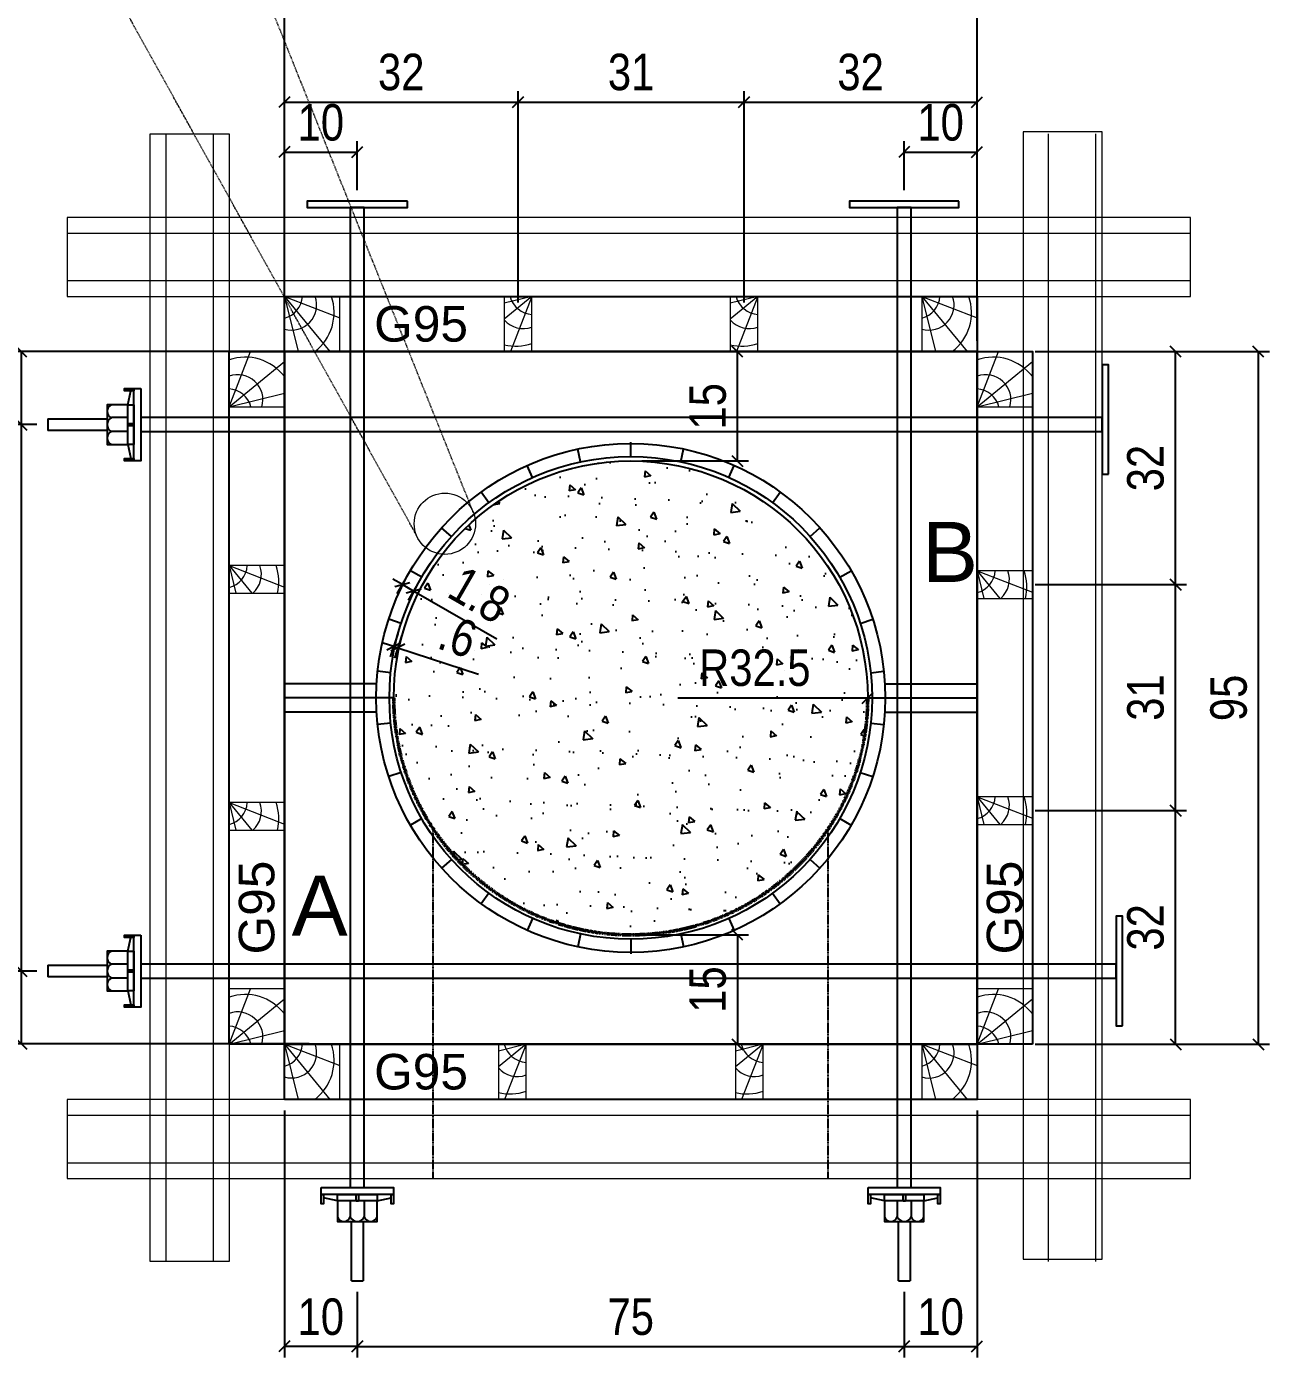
# Model space of a CAD drawing. Header units: millimetres. Extents: x 1945 to 8225, y 304 to 15137.
# Drawn here: x 6905.9 to 7246.8, y 3067.4 to 3432.5 of the extents above; entities that cross this region are included whole.
import ezdxf
from ezdxf.enums import TextEntityAlignment as Align

# ---------------------------------------------------------------- set-up
doc = ezdxf.new("R2010")
doc.units = ezdxf.units.MM
doc.linetypes.add('HIDDEN', pattern=[0.375, 0.25, -0.125])
for name, color, linetype in [('Barra de Ancoragem', 20, 'Continuous'), ('CHAPA', 1, 'Continuous'), ('COTA', 241, 'Continuous'), ('Painéis', 200, 'Continuous'), ('TEXTO_GERAL', 7, 'Continuous')]:
    doc.layers.add(name, color=color, linetype=linetype)
for name, color, linetype, lineweight in [('CONCRETO', 251, 'Continuous', 25), ('contorno de painel', 7, 'Continuous', 13), ('Madeira', 126, 'Continuous', 18), ('Perfil Metálico', 224, 'Continuous', 18), ('S-BEAM', 3, 'Continuous', 18), ('S-COLS', 5, 'Continuous', 18), ('Texto Seção', 7, 'Continuous', 15)]:
    doc.layers.add(name, color=color, linetype=linetype, lineweight=lineweight)
doc.styles.add('COTA TECNICA 2X', font='techl___.ttf', dxfattribs={"height": 10})
doc.styles.add('SANSSERIF', font='sas_____.pfb')
doc.dimstyles.new('SECAO PILAR', dxfattribs={"dimtxt": 10, "dimasz": 3, "dimexe": 3, "dimexo": 3, "dimgap": 3, "dimtad": 1, "dimdec": 1, "dimlfac": 0.5, "dimzin": 12, "dimdsep": 46, "dimtxsty": 'COTA TECNICA 2X', "dimblk1": 'OBLIQUE', "dimblk2": 'OBLIQUE', "dimsah": 1, "dimcen": 0.9, "dimclrd": 256, "dimclre": 256, "dimclrt": 256, "dimadec": 1, "dimazin": 3, "dimtfac": 1, "dimtdec": 1, "dimtmove": 0, "dimatfit": 3, "dimfxl": 1, "dimtolj": 1, "dimtzin": 12, "dimarcsym": 0})

# ---------------------------------------------------------------- blocks, each defined once
blk = doc.blocks.new('_Oblique')
at = {"color": 0, "linetype": 'ByBlock', "lineweight": -2}
blk.add_line((-0.5, -0.5), (0.5, 0.5), dxfattribs=at)
blk = doc.blocks.new('*D1305')
at = {"layer": 'COTA', "lineweight": -2, "transparency": 16777216}
blk.add_line((7084.504295600507, 3248.287014838324), (7136.612138842731, 3248.287014838324), dxfattribs=at)
at = {"layer": 'Defpoints', "color": 0, "transparency": 16777216}
for p in [(7071.612138842727, 3248.287014838324), (7136.612138842731, 3248.287014838324)]:
    blk.add_point(p, dxfattribs=at)
at = {"layer": 'COTA', "lineweight": -2, "transparency": 16777216, "xscale": 3, "yscale": 3, "zscale": 3}
blk.add_blockref('_Oblique', (7136.612138842731, 3248.287014838324), dxfattribs=at)
at = {"layer": 'COTA', "transparency": 16777216, "insert": (7105.654880395829, 3256.506313083938), "char_height": 10, "attachment_point": 5, "style": 'COTA TECNICA 2X'}
blk.add_mtext('\\A1;R32.5', dxfattribs=at)
blk = doc.blocks.new('*D1306')
at = {"layer": 'COTA', "lineweight": -2, "transparency": 16777216}
for p, q in [((7074.612138842698, 3343.287014838355), (7103.86986624748, 3343.287014838355)), ((7100.86986624748, 3313.287014838344), (7100.86986624748, 3343.287014838355)), ((7074.612138842698, 3313.287014838344), (7103.86986624748, 3313.287014838344))]:
    blk.add_line(p, q, dxfattribs=at)
at = {"layer": 'Defpoints', "color": 0, "transparency": 16777216}
for p in [(7071.612138842698, 3343.287014838355), (7100.86986624748, 3343.287014838355), (7071.612138842698, 3313.287014838344)]:
    blk.add_point(p, dxfattribs=at)
at = {"layer": 'COTA', "lineweight": -2, "transparency": 16777216, "xscale": 3, "yscale": 3, "zscale": 3}
for p, rotation in [((7100.86986624748, 3343.287014838355), 90), ((7100.86986624748, 3313.287014838344), 270)]:
    blk.add_blockref('_Oblique', p, dxfattribs=dict(at, rotation=rotation))
at = {"layer": 'COTA', "transparency": 16777216, "insert": (7092.760217124672, 3328.287014838347), "char_height": 10, "attachment_point": 5, "rotation": 90, "style": 'COTA TECNICA 2X'}
blk.add_mtext('\\A1;15', dxfattribs=at)
blk = doc.blocks.new('*D1307')
at = {"layer": 'COTA', "lineweight": -2, "transparency": 16777216}
for p, q in [((7074.612138842698, 3183.287014838348), (7103.86986624748, 3183.287014838348)), ((7100.86986624748, 3183.287014838348), (7100.86986624748, 3153.287014838337)), ((7074.612138842698, 3153.287014838337), (7103.86986624748, 3153.287014838337))]:
    blk.add_line(p, q, dxfattribs=at)
at = {"layer": 'Defpoints', "color": 0, "transparency": 16777216}
for p in [(7071.612138842698, 3183.287014838348), (7071.612138842698, 3153.287014838337), (7100.86986624748, 3153.287014838337)]:
    blk.add_point(p, dxfattribs=at)
at = {"layer": 'COTA', "lineweight": -2, "transparency": 16777216, "xscale": 3, "yscale": 3, "zscale": 3}
for p, rotation in [((7100.86986624748, 3183.287014838348), 90), ((7100.86986624748, 3153.287014838337), 270)]:
    blk.add_blockref('_Oblique', p, dxfattribs=dict(at, rotation=rotation))
at = {"layer": 'COTA', "transparency": 16777216, "insert": (7092.760217124672, 3168.28701483834), "char_height": 10, "attachment_point": 5, "rotation": 90, "style": 'COTA TECNICA 2X'}
blk.add_mtext('\\A1;15', dxfattribs=at)
blk = doc.blocks.new('PONTALETE')
at = {"layer": 'Madeira'}
for q in [(2.71363663554439, 7), (7, 5.757913483756965), (7, 1.741933507694739)]:
    blk.add_line((0, 0), q, dxfattribs=at)
blk.add_lwpolyline([(0, 0), (7, 0), (7, 7), (0, 7)], close=True, dxfattribs=at)
for centre, radius, start, end in [((2.039224014893989, 0.06348250272912992), 6.234746490253283, 37.28179085761958, 109.0912803620534), ((1.089874167766538, 0.900201073612152), 3.188917028466982, 343.6030417057709, 109.984710442493), ((-0.2132242262523505, -0.7796127738174619), 3.086195217469083, 14.63218514149733, 86.03829712232962)]:
    blk.add_arc(centre, radius, start, end, dxfattribs=at)
blk = doc.blocks.new('MEIO PONTALETE')
at = {"layer": 'Madeira'}
for q in [(2.71363663554439, 7), (3.5, 2.878956741878937), (3.5, 0.8709667538478243)]:
    blk.add_line((0, 0), q, dxfattribs=at)
blk.add_lwpolyline([(0, 0), (3.5, 0), (3.5, 7), (0, 7)], close=True, dxfattribs=at)
for centre, radius, start, end in [((2.039224014893989, 0.06348250272912992), 6.234746490253283, 76.44987366044091, 109.0912803620534), ((1.089874167766538, 0.900201073612152), 3.188917028466982, 40.90626087041812, 109.984710442493), ((-0.2132242262523505, -0.7796127738174619), 3.086195217469083, 14.63218514149733, 86.03829712232962)]:
    blk.add_arc(centre, radius, start, end, dxfattribs=at)
blk = doc.blocks.new('*D1309')
at = {"layer": 'COTA', "lineweight": -2, "transparency": 16777216}
for p, q in [((7182.509578607616, 3343.287373857137), (7246.78401362058, 3343.287373857137)), ((7243.78401362058, 3153.287374041076), (7243.78401362058, 3343.287373857137)), ((7182.509578599922, 3153.287374041076), (7246.78401362058, 3153.287374041076))]:
    blk.add_line(p, q, dxfattribs=at)
at = {"layer": 'Defpoints', "color": 0, "transparency": 16777216}
for p in [(7179.509578607616, 3343.287373857137), (7243.78401362058, 3343.287373857137), (7179.509578599922, 3153.287374041076)]:
    blk.add_point(p, dxfattribs=at)
at = {"layer": 'COTA', "lineweight": -2, "transparency": 16777216, "xscale": 3, "yscale": 3, "zscale": 3}
for p, rotation in [((7243.78401362058, 3343.287373857137), 90), ((7243.78401362058, 3153.287374041076), 270)]:
    blk.add_blockref('_Oblique', p, dxfattribs=dict(at, rotation=rotation))
at = {"layer": 'COTA', "transparency": 16777216, "insert": (7235.64512473169, 3248.287373949103), "char_height": 10, "attachment_point": 5, "rotation": 90, "style": 'COTA TECNICA 2X'}
blk.add_mtext('\\A1;95', dxfattribs=at)
blk = doc.blocks.new('*D1310')
at = {"layer": 'COTA', "lineweight": -2, "transparency": 16777216}
for p, q in [((7182.509578624027, 3217.387373857094), (7224.0636577526, 3217.387373857094)), ((7221.0636577526, 3153.287374041076), (7221.0636577526, 3217.387373857094)), ((7182.509578565383, 3153.287374041076), (7224.0636577526, 3153.287374041076))]:
    blk.add_line(p, q, dxfattribs=at)
at = {"layer": 'Defpoints', "color": 0, "transparency": 16777216}
for p in [(7179.509578624027, 3217.387373857094), (7221.0636577526, 3217.387373857094), (7179.509578565383, 3153.287374041076)]:
    blk.add_point(p, dxfattribs=at)
at = {"layer": 'COTA', "lineweight": -2, "transparency": 16777216, "xscale": 3, "yscale": 3, "zscale": 3}
for p, rotation in [((7221.0636577526, 3217.387373857094), 90), ((7221.0636577526, 3153.287374041076), 270)]:
    blk.add_blockref('_Oblique', p, dxfattribs=dict(at, rotation=rotation))
at = {"layer": 'COTA', "transparency": 16777216, "insert": (7212.844359506985, 3185.337373949082), "char_height": 10, "attachment_point": 5, "rotation": 90, "style": 'COTA TECNICA 2X'}
blk.add_mtext('\\A1;32', dxfattribs=at)
blk = doc.blocks.new('*D1311')
at = {"layer": 'COTA', "lineweight": -2, "transparency": 16777216}
for p, q in [((7182.509578624027, 3279.387373857116), (7224.0636577526, 3279.387373857116)), ((7221.0636577526, 3217.387373857094), (7221.0636577526, 3279.387373857116)), ((7182.509578624027, 3217.387373857094), (7224.0636577526, 3217.387373857094))]:
    blk.add_line(p, q, dxfattribs=at)
at = {"layer": 'Defpoints', "color": 0, "transparency": 16777216}
for p in [(7179.509578624027, 3279.387373857116), (7221.0636577526, 3279.387373857116), (7179.509578624027, 3217.387373857094)]:
    blk.add_point(p, dxfattribs=at)
at = {"layer": 'COTA', "lineweight": -2, "transparency": 16777216, "xscale": 3, "yscale": 3, "zscale": 3}
for p, rotation in [((7221.0636577526, 3279.387373857116), 90), ((7221.0636577526, 3217.387373857094), 270)]:
    blk.add_blockref('_Oblique', p, dxfattribs=dict(at, rotation=rotation))
at = {"layer": 'COTA', "transparency": 16777216, "insert": (7212.844359506985, 3248.387373857101), "char_height": 10, "attachment_point": 5, "rotation": 90, "style": 'COTA TECNICA 2X'}
blk.add_mtext('\\A1;31', dxfattribs=at)
blk = doc.blocks.new('*D1312')
at = {"layer": 'COTA', "lineweight": -2, "transparency": 16777216}
for p, q in [((7182.509578559424, 3343.287373857137), (7224.0636577526, 3343.287373857137)), ((7221.0636577526, 3279.387373857116), (7221.0636577526, 3343.287373857137)), ((7182.509578624027, 3279.387373857116), (7224.0636577526, 3279.387373857116))]:
    blk.add_line(p, q, dxfattribs=at)
at = {"layer": 'Defpoints', "color": 0, "transparency": 16777216}
for p in [(7179.509578559424, 3343.287373857137), (7221.0636577526, 3343.287373857137), (7179.509578624027, 3279.387373857116)]:
    blk.add_point(p, dxfattribs=at)
at = {"layer": 'COTA', "lineweight": -2, "transparency": 16777216, "xscale": 3, "yscale": 3, "zscale": 3}
for p, rotation in [((7221.0636577526, 3343.287373857137), 90), ((7221.0636577526, 3279.387373857116), 270)]:
    blk.add_blockref('_Oblique', p, dxfattribs=dict(at, rotation=rotation))
at = {"layer": 'COTA', "transparency": 16777216, "insert": (7212.844359506985, 3311.337373857123), "char_height": 10, "attachment_point": 5, "rotation": 90, "style": 'COTA TECNICA 2X'}
blk.add_mtext('\\A1;32', dxfattribs=at)
blk = doc.blocks.new('*D1313')
at = {"layer": 'COTA', "lineweight": -2, "transparency": 16777216}
for p, q in [((6976.612498037204, 3356.756818249246), (6976.612498037204, 3442.119636265877)), ((6976.612498037204, 3439.119636265877), (7166.612497853264, 3439.119636265877)), ((7166.612497853264, 3356.756818256947), (7166.612497853264, 3442.119636265877))]:
    blk.add_line(p, q, dxfattribs=at)
at = {"layer": 'Defpoints', "color": 0, "transparency": 16777216}
for p in [(7166.612497853264, 3439.119636265877), (6976.612498037204, 3353.756818249246), (7166.612497853264, 3353.756818256947)]:
    blk.add_point(p, dxfattribs=at)
at = {"layer": 'COTA', "lineweight": -2, "transparency": 16777216, "xscale": 3, "yscale": 3, "zscale": 3, "rotation": 180}
blk.add_blockref('_Oblique', (6976.612498037204, 3439.119636265877), dxfattribs=at)
at = {"layer": 'COTA', "lineweight": -2, "transparency": 16777216, "xscale": 3, "yscale": 3, "zscale": 3}
blk.add_blockref('_Oblique', (7166.612497853264, 3439.119636265877), dxfattribs=at)
at = {"layer": 'COTA', "transparency": 16777216, "insert": (7071.612497945234, 3447.258525154766), "char_height": 10, "attachment_point": 5, "style": 'COTA TECNICA 2X'}
blk.add_mtext('\\A1;95', dxfattribs=at)
blk = doc.blocks.new('*D1314')
at = {"layer": 'COTA', "lineweight": -2, "transparency": 16777216}
for p, q in [((6976.612498037204, 3356.756818214713), (6976.612498037204, 3414.728132872766)), ((7040.712497853223, 3356.75681827335), (7040.712497853223, 3414.728132872766)), ((6976.612498037204, 3411.728132872766), (7040.712497853223, 3411.728132872766))]:
    blk.add_line(p, q, dxfattribs=at)
at = {"layer": 'Defpoints', "color": 0, "transparency": 16777216}
for p in [(7040.712497853223, 3411.728132872766), (6976.612498037204, 3353.756818214713), (7040.712497853223, 3353.75681827335)]:
    blk.add_point(p, dxfattribs=at)
at = {"layer": 'COTA', "lineweight": -2, "transparency": 16777216, "xscale": 3, "yscale": 3, "zscale": 3, "rotation": 180}
blk.add_blockref('_Oblique', (6976.612498037204, 3411.728132872766), dxfattribs=at)
at = {"layer": 'COTA', "lineweight": -2, "transparency": 16777216, "xscale": 3, "yscale": 3, "zscale": 3}
blk.add_blockref('_Oblique', (7040.712497853223, 3411.728132872766), dxfattribs=at)
at = {"layer": 'COTA', "transparency": 16777216, "insert": (7008.662497945214, 3419.94743111838), "char_height": 10, "attachment_point": 5, "style": 'COTA TECNICA 2X'}
blk.add_mtext('\\A1;32', dxfattribs=at)
blk = doc.blocks.new('*D1315')
at = {"layer": 'COTA', "lineweight": -2, "transparency": 16777216}
for p, q in [((7040.712497853223, 3356.75681827335), (7040.712497853223, 3414.728132872766)), ((7102.712497853245, 3356.75681827335), (7102.712497853245, 3414.728132872766)), ((7040.712497853223, 3411.728132872766), (7102.712497853245, 3411.728132872766))]:
    blk.add_line(p, q, dxfattribs=at)
at = {"layer": 'Defpoints', "color": 0, "transparency": 16777216}
for p in [(7102.712497853245, 3411.728132872766), (7040.712497853223, 3353.75681827335), (7102.712497853245, 3353.75681827335)]:
    blk.add_point(p, dxfattribs=at)
at = {"layer": 'COTA', "lineweight": -2, "transparency": 16777216, "xscale": 3, "yscale": 3, "zscale": 3, "rotation": 180}
blk.add_blockref('_Oblique', (7040.712497853223, 3411.728132872766), dxfattribs=at)
at = {"layer": 'COTA', "lineweight": -2, "transparency": 16777216, "xscale": 3, "yscale": 3, "zscale": 3}
blk.add_blockref('_Oblique', (7102.712497853245, 3411.728132872766), dxfattribs=at)
at = {"layer": 'COTA', "transparency": 16777216, "insert": (7071.712497853234, 3419.94743111838), "char_height": 10, "attachment_point": 5, "style": 'COTA TECNICA 2X'}
blk.add_mtext('\\A1;31', dxfattribs=at)
blk = doc.blocks.new('*D1316')
at = {"layer": 'COTA', "lineweight": -2, "transparency": 16777216}
for p, q in [((7102.712497853245, 3356.75681827335), (7102.712497853245, 3414.728132872766)), ((7166.612497853264, 3356.756818208754), (7166.612497853264, 3414.728132872766)), ((7102.712497853245, 3411.728132872766), (7166.612497853264, 3411.728132872766))]:
    blk.add_line(p, q, dxfattribs=at)
at = {"layer": 'Defpoints', "color": 0, "transparency": 16777216}
for p in [(7166.612497853264, 3411.728132872766), (7102.712497853245, 3353.75681827335), (7166.612497853264, 3353.756818208754)]:
    blk.add_point(p, dxfattribs=at)
at = {"layer": 'COTA', "lineweight": -2, "transparency": 16777216, "xscale": 3, "yscale": 3, "zscale": 3, "rotation": 180}
blk.add_blockref('_Oblique', (7102.712497853245, 3411.728132872766), dxfattribs=at)
at = {"layer": 'COTA', "lineweight": -2, "transparency": 16777216, "xscale": 3, "yscale": 3, "zscale": 3}
blk.add_blockref('_Oblique', (7166.612497853264, 3411.728132872766), dxfattribs=at)
at = {"layer": 'COTA', "transparency": 16777216, "insert": (7134.662497853255, 3419.94743111838), "char_height": 10, "attachment_point": 5, "style": 'COTA TECNICA 2X'}
blk.add_mtext('\\A1;32', dxfattribs=at)
blk = doc.blocks.new('ERTYERTYUYTURTYUTRYU')
at = {"layer": 'Barra de Ancoragem'}
for p, q in [((8963.32837944766, 10873.80027720138), (8963.32837944766, 10855.53714069626)), ((8964.881057244871, 10869.67634315187), (8964.104960149882, 10873.21114376599)), ((8985.137312103092, 10863.1958753598), (8985.137312103092, 10866.14154253796)), ((8964.881057244871, 10859.6610747459), (8964.104960149882, 10856.12627413177))]:
    blk.add_line(p, q, dxfattribs=at)
at = {"layer": 'Barra de Ancoragem', "flags": 128}
for points in [[(8961.544885456999, 10855.53714069626), (8961.544885456999, 10873.80027720138), (8963.32837944766, 10873.80027720138), (8963.32837944766, 10855.53714069626)], [(8963.32837944766, 10873.80027720138), (8965.701006873773, 10873.80027720138), (8965.701006873773, 10873.21114376599), (8963.32837944766, 10873.21114376599)], [(8963.32837944766, 10869.67634315187), (8964.881057244871, 10869.67634315187), (8964.881057244871, 10859.6610747459), (8963.32837944766, 10859.6610747459)], [(8963.32837944766, 10856.12627413177), (8965.701006873773, 10856.12627413177), (8965.701006873773, 10855.53714069626), (8963.32837944766, 10855.53714069626)]]:
    blk.add_lwpolyline(points, close=True, dxfattribs=at)
for points in [[(8964.881057244871, 10859.6610747459), (8970.137312103092, 10859.6610747459), (8970.137312103092, 10869.67634315187), (8964.881057244871, 10869.67634315187)], [(8964.881057244871, 10864.37414223107), (8963.32837944766, 10864.37414223107), (8963.32837944766, 10864.96327566669), (8964.881057244871, 10864.96327566669), (8964.881057244871, 10864.37414223107), (8964.881057244871, 10864.96327566669)], [(8985.137312103092, 10863.1958753598), (8970.137312103092, 10863.1958753598), (8970.137312103092, 10866.14154253796), (8985.137312103092, 10866.14154253796)]]:
    blk.add_lwpolyline(points, dxfattribs=at)
for points in [[(8964.881057244871, 10866.43610925589), (8968.959045231953, 10866.43610925589, 0.7297960342994486), (8968.959045231953, 10869.67634315187, 0.7297960342994486)], [(8964.881057244871, 10862.90130864187), (8968.959045231953, 10862.90130864187, 0.6666666666662623), (8968.959045231953, 10866.43610925589, 0.6666666666662623)]]:
    blk.add_lwpolyline(points, format="xyb", dxfattribs=at)
at = {"layer": 'Barra de Ancoragem'}
blk.add_arc((8968.440243417543, 10861.28119169385), 1.701156738227834, 287.7563605992007, 72.24363940079937, dxfattribs=at)
blk = doc.blocks.new('*D1317')
at = {"layer": 'COTA', "lineweight": -2, "transparency": 16777216}
for p, q in [((7146.619142740383, 3387.575989767326), (7146.619142740383, 3401.023114905061)), ((7166.61213787095, 3346.287017601237), (7166.61213787095, 3401.023114905061)), ((7146.619142740383, 3398.023114905061), (7166.61213787095, 3398.023114905061))]:
    blk.add_line(p, q, dxfattribs=at)
at = {"layer": 'Defpoints', "color": 0, "transparency": 16777216}
for p in [(7166.61213787095, 3398.023114905061), (7146.619142740383, 3384.575989767326), (7166.61213787095, 3343.287017601237)]:
    blk.add_point(p, dxfattribs=at)
at = {"layer": 'COTA', "lineweight": -2, "transparency": 16777216, "xscale": 3, "yscale": 3, "zscale": 3, "rotation": 180}
blk.add_blockref('_Oblique', (7146.619142740383, 3398.023114905061), dxfattribs=at)
at = {"layer": 'COTA', "lineweight": -2, "transparency": 16777216, "xscale": 3, "yscale": 3, "zscale": 3}
blk.add_blockref('_Oblique', (7166.61213787095, 3398.023114905061), dxfattribs=at)
at = {"layer": 'COTA', "transparency": 16777216, "insert": (7156.615640305667, 3406.125454086348), "char_height": 10, "attachment_point": 5, "style": 'COTA TECNICA 2X'}
blk.add_mtext('\\A1;10', dxfattribs=at)
blk = doc.blocks.new('*D1318')
at = {"layer": 'COTA', "lineweight": -2, "transparency": 16777216}
for p, q in [((6976.612498037204, 3346.285571373483), (6976.612498037204, 3401.021670510106)), ((6996.605494125877, 3387.57454537237), (6996.605494125877, 3401.021670510106)), ((6976.612498037204, 3398.021670510106), (6996.605494125877, 3398.021670510106))]:
    blk.add_line(p, q, dxfattribs=at)
at = {"layer": 'Defpoints', "color": 0, "transparency": 16777216}
for p in [(6996.605494125877, 3398.021670510106), (6996.605494125877, 3384.57454537237), (6976.612498037204, 3343.285571373483)]:
    blk.add_point(p, dxfattribs=at)
at = {"layer": 'COTA', "lineweight": -2, "transparency": 16777216, "xscale": 3, "yscale": 3, "zscale": 3, "rotation": 180}
blk.add_blockref('_Oblique', (6976.612498037204, 3398.021670510106), dxfattribs=at)
at = {"layer": 'COTA', "lineweight": -2, "transparency": 16777216, "xscale": 3, "yscale": 3, "zscale": 3}
blk.add_blockref('_Oblique', (6996.605494125877, 3398.021670510106), dxfattribs=at)
at = {"layer": 'COTA', "transparency": 16777216, "insert": (6986.608996081541, 3406.124009691392), "char_height": 10, "attachment_point": 5, "style": 'COTA TECNICA 2X'}
blk.add_mtext('\\A1;10', dxfattribs=at)
blk = doc.blocks.new('*D1321')
at = {"layer": 'COTA', "lineweight": -2, "transparency": 16777216}
for p, q in [((6996.605494125935, 3085.396662721597), (6996.605494125935, 3067.37137531672)), ((7146.619142740459, 3085.398107116553), (7146.619142740459, 3067.37137531672)), ((6996.605494125935, 3070.37137531672), (7146.619142740459, 3070.37137531672))]:
    blk.add_line(p, q, dxfattribs=at)
at = {"layer": 'Defpoints', "color": 0, "transparency": 16777216}
for p in [(6996.605494125935, 3088.396662721597), (7146.619142740459, 3088.398107116553), (7146.619142740459, 3070.37137531672)]:
    blk.add_point(p, dxfattribs=at)
at = {"layer": 'COTA', "lineweight": -2, "transparency": 16777216, "xscale": 3, "yscale": 3, "zscale": 3, "rotation": 180}
blk.add_blockref('_Oblique', (6996.605494125935, 3070.37137531672), dxfattribs=at)
at = {"layer": 'COTA', "lineweight": -2, "transparency": 16777216, "xscale": 3, "yscale": 3, "zscale": 3}
blk.add_blockref('_Oblique', (7146.619142740459, 3070.37137531672), dxfattribs=at)
at = {"layer": 'COTA', "transparency": 16777216, "insert": (7071.612318433197, 3078.481024439528), "char_height": 10, "attachment_point": 5, "style": 'COTA TECNICA 2X'}
blk.add_mtext('\\A1;75', dxfattribs=at)
blk = doc.blocks.new('*D1322')
at = {"layer": 'COTA', "lineweight": -2, "transparency": 16777216}
for p, q in [((7166.612138827259, 3135.121791588215), (7166.612138827259, 3067.37137531672)), ((7146.619142740459, 3085.398107116553), (7146.619142740459, 3067.37137531672)), ((7146.619142740459, 3070.37137531672), (7166.612138827259, 3070.37137531672))]:
    blk.add_line(p, q, dxfattribs=at)
at = {"layer": 'Defpoints', "color": 0, "transparency": 16777216}
for p in [(7166.612138827259, 3138.121791588215), (7146.619142740459, 3088.398107116553), (7166.612138827259, 3070.37137531672)]:
    blk.add_point(p, dxfattribs=at)
at = {"layer": 'COTA', "lineweight": -2, "transparency": 16777216, "xscale": 3, "yscale": 3, "zscale": 3, "rotation": 180}
blk.add_blockref('_Oblique', (7146.619142740459, 3070.37137531672), dxfattribs=at)
at = {"layer": 'COTA', "lineweight": -2, "transparency": 16777216, "xscale": 3, "yscale": 3, "zscale": 3}
blk.add_blockref('_Oblique', (7166.612138827259, 3070.37137531672), dxfattribs=at)
at = {"layer": 'COTA', "transparency": 16777216, "insert": (7156.615640783859, 3078.473714498007), "char_height": 10, "attachment_point": 5, "style": 'COTA TECNICA 2X'}
blk.add_mtext('\\A1;10', dxfattribs=at)
blk = doc.blocks.new('*D1323')
at = {"layer": 'COTA', "lineweight": -2, "transparency": 16777216}
for p, q in [((6976.612138834418, 3135.121791604799), (6976.612138834418, 3067.37137531672)), ((6996.605494125935, 3085.396662721597), (6996.605494125935, 3067.37137531672)), ((6996.605494125935, 3070.37137531672), (6976.612138834418, 3070.37137531672))]:
    blk.add_line(p, q, dxfattribs=at)
at = {"layer": 'Defpoints', "color": 0, "transparency": 16777216}
for p in [(6976.612138834418, 3138.121791604799), (6996.605494125935, 3088.396662721597), (6976.612138834418, 3070.37137531672)]:
    blk.add_point(p, dxfattribs=at)
at = {"layer": 'COTA', "lineweight": -2, "transparency": 16777216, "xscale": 3, "yscale": 3, "zscale": 3, "rotation": 180}
blk.add_blockref('_Oblique', (6976.612138834418, 3070.37137531672), dxfattribs=at)
at = {"layer": 'COTA', "lineweight": -2, "transparency": 16777216, "xscale": 3, "yscale": 3, "zscale": 3}
blk.add_blockref('_Oblique', (6996.605494125935, 3070.37137531672), dxfattribs=at)
at = {"layer": 'COTA', "transparency": 16777216, "insert": (6986.608816480177, 3078.473714498007), "char_height": 10, "attachment_point": 5, "style": 'COTA TECNICA 2X'}
blk.add_mtext('\\A1;10', dxfattribs=at)
blk = doc.blocks.new('*D1324')
at = {"layer": 'COTA', "lineweight": -2, "transparency": 16777216}
for p, q in [((6908.720343373901, 3173.348337023537), (6901.467747460329, 3173.348337023537)), ((6904.467747460329, 3153.387014838295), (6904.467747460329, 3173.348337023537)), ((6983.390275801426, 3153.387014838295), (6901.467747460329, 3153.387014838295))]:
    blk.add_line(p, q, dxfattribs=at)
at = {"layer": 'Defpoints', "color": 0, "transparency": 16777216}
for p in [(6904.467747460329, 3173.348337023537), (6911.720343373901, 3173.348337023537), (6986.390275801426, 3153.387014838295)]:
    blk.add_point(p, dxfattribs=at)
at = {"layer": 'COTA', "lineweight": -2, "transparency": 16777216, "xscale": 3, "yscale": 3, "zscale": 3}
for p, rotation in [((6904.467747460329, 3173.348337023537), 90), ((6904.467747460329, 3153.387014838295), 270)]:
    blk.add_blockref('_Oblique', p, dxfattribs=dict(at, rotation=rotation))
at = {"layer": 'COTA', "transparency": 16777216, "insert": (6896.365408279041, 3163.367675930913), "char_height": 10, "attachment_point": 5, "rotation": 90, "style": 'COTA TECNICA 2X'}
blk.add_mtext('\\A1;10', dxfattribs=at)
blk = doc.blocks.new('*D1325')
at = {"layer": 'COTA', "lineweight": -2, "transparency": 16777216}
for p, q in [((6983.390276773203, 3343.287017601238), (6901.467747460314, 3343.287017601238)), ((6904.467747460314, 3323.260905150667), (6904.467747460314, 3343.287017601238)), ((6908.720343373901, 3323.260905150667), (6901.467747460314, 3323.260905150667))]:
    blk.add_line(p, q, dxfattribs=at)
at = {"layer": 'Defpoints', "color": 0, "transparency": 16777216}
for p in [(6904.467747460314, 3343.287017601238), (6986.390276773203, 3343.287017601238), (6911.720343373901, 3323.260905150667)]:
    blk.add_point(p, dxfattribs=at)
at = {"layer": 'COTA', "lineweight": -2, "transparency": 16777216, "xscale": 3, "yscale": 3, "zscale": 3}
for p, rotation in [((6904.467747460314, 3343.287017601238), 90), ((6904.467747460314, 3323.260905150667), 270)]:
    blk.add_blockref('_Oblique', p, dxfattribs=dict(at, rotation=rotation))
at = {"layer": 'COTA', "transparency": 16777216, "insert": (6896.365408279026, 3333.27396137595), "char_height": 10, "attachment_point": 5, "rotation": 90, "style": 'COTA TECNICA 2X'}
blk.add_mtext('\\A1;10', dxfattribs=at)
blk = doc.blocks.new('*D1326')
at = {"layer": 'COTA', "lineweight": -2, "transparency": 16777216}
for p, q in [((6908.720343373901, 3323.260905150667), (6901.46774746035, 3323.260905150667)), ((6904.46774746035, 3173.348337023537), (6904.46774746035, 3323.260905150667)), ((6908.720343373901, 3173.348337023537), (6901.46774746035, 3173.348337023537))]:
    blk.add_line(p, q, dxfattribs=at)
at = {"layer": 'Defpoints', "color": 0, "transparency": 16777216}
for p in [(6904.46774746035, 3323.260905150667), (6911.720343373901, 3323.260905150667), (6911.720343373901, 3173.348337023537)]:
    blk.add_point(p, dxfattribs=at)
at = {"layer": 'COTA', "lineweight": -2, "transparency": 16777216, "xscale": 3, "yscale": 3, "zscale": 3}
for p, rotation in [((6904.46774746035, 3323.260905150667), 90), ((6904.46774746035, 3173.348337023537), 270)]:
    blk.add_blockref('_Oblique', p, dxfattribs=dict(at, rotation=rotation))
at = {"layer": 'COTA', "transparency": 16777216, "insert": (6896.358098337542, 3248.304621087099), "char_height": 10, "attachment_point": 5, "rotation": 90, "style": 'COTA TECNICA 2X'}
blk.add_mtext('\\A1;75', dxfattribs=at)
blk = doc.blocks.new('*D1327')
at = {"layer": 'COTA', "lineweight": -2, "transparency": 16777216}
for p, q in [((7008.981262291987, 3279.407154529968), (7006.383186080634, 3280.907154529968)), ((7009.663565658535, 3280.588938627003), (7007.481262291987, 3276.809078318614)), ((7008.981262291987, 3279.407154529968), (7012.09895374561, 3277.607154529968)), ((7012.781257112158, 3278.788938627004), (7010.59895374561, 3275.009078318615)), ((7012.09895374561, 3277.607154529968), (7034.861241332213, 3264.465341664471))]:
    blk.add_line(p, q, dxfattribs=at)
at = {"layer": 'Defpoints', "color": 0, "transparency": 16777216}
for p in [(7011.163565658535, 3283.187014838356), (7014.281257112158, 3281.387014838357), (7012.09895374561, 3277.607154529968)]:
    blk.add_point(p, dxfattribs=at)
at = {"layer": 'COTA', "lineweight": -2, "transparency": 16777216, "xscale": 3, "yscale": 3, "zscale": 3}
for p, rotation in [((7008.981262291987, 3279.407154529968), 329.9999999999998), ((7012.09895374561, 3277.607154529968), 149.9999999999997)]:
    blk.add_blockref('_Oblique', p, dxfattribs=dict(at, rotation=rotation))
at = {"layer": 'COTA', "transparency": 16777216, "insert": (7030.125688370148, 3276.546749063234), "char_height": 10, "attachment_point": 5, "rotation": 329.9999999999997, "style": 'COTA TECNICA 2X'}
blk.add_mtext('\\A1;1.8', dxfattribs=at)
blk = doc.blocks.new('*D1328')
at = {"layer": 'COTA', "lineweight": -2, "transparency": 16777216}
for p, q in [((7007.725146480819, 3265.890770317088), (7005.668043770109, 3259.559659170028)), ((7008.866414300381, 3265.519949923837), (7006.809311589671, 3259.188838776778)), ((7006.595094753229, 3262.412828718915), (7003.741925204344, 3263.339879702035)), ((7006.595094753229, 3262.412828718915), (7007.736362572792, 3262.042008325664)), ((7007.736362572792, 3262.042008325664), (7029.897091749282, 3254.841550933373))]:
    blk.add_line(p, q, dxfattribs=at)
at = {"layer": 'Defpoints', "color": 0, "transparency": 16777216}
for p in [(7008.65219746394, 3268.743939865975), (7009.793465283501, 3268.373119472724), (7007.736362572792, 3262.042008325664)]:
    blk.add_point(p, dxfattribs=at)
at = {"layer": 'COTA', "lineweight": -2, "transparency": 16777216, "xscale": 3, "yscale": 3, "zscale": 3}
for p, rotation in [((7006.595094753229, 3262.412828718915), 342.0000000000784), ((7007.736362572792, 3262.042008325664), 162.0000000000784)]:
    blk.add_blockref('_Oblique', p, dxfattribs=dict(at, rotation=rotation))
at = {"layer": 'COTA', "transparency": 16777216, "insert": (7024.17365721112, 3265.220511121997), "char_height": 10, "attachment_point": 5, "rotation": 342.0000000000784, "style": 'COTA TECNICA 2X'}
blk.add_mtext('\\A1;.6', dxfattribs=at)

msp = doc.modelspace()

# ---------------------------------------------------------------- hatches: boundary and pattern name
at = {"layer": 'CONCRETO'}
h = msp.add_hatch(dxfattribs=at)
h.set_pattern_fill('AR-CONC', color=256, scale=0.1083333333333694, angle=-90.00000000000001)
h.set_pattern_definition([(320, (29875.66596364664, 4856.090015149086), (-1.726734266715079, -19.73667247457367), [2.063750000000688, -22.70125000000756]), (265, (29875.66596364664, 4856.090015149086), (20.69782490090237, 3.818037321039613), [1.65100000000055, -18.16106328508939]), (10.45144469999999, (29875.52206951746, 4854.445297724085), (18.97108979049412, -15.91863510146024), [1.753917620000584, -19.29310983167309]), (316.1842, (29881.16929697996, 4856.090015149086), (-4.554585526046963, -29.36689609665719), [3.095625000001031, -34.05187500001134]), (6.63555760999999, (29880.78975114664, 4853.642775982421), (26.80449683142875, -25.7187811889214), [2.63087750683421, -28.93969088400964]), (261.1841511700001, (29881.16929697996, 4856.090015149086), (26.8044968301083, -25.71878119038108), [2.476496432584158, -27.24147095800907]), (291, (29879.79346364664, 4853.338348482418), (-11.07872980360485, -16.42489238749482), [2.063750000000688, -22.70125000000756]), (236, (29879.79346364664, 4853.338348482418), (19.95369632992456, -6.695219737663999), [1.65100000000055, -18.16100000000605]), (341.4514449999999, (29878.87023615748, 4851.969607450752), (8.874966629309354, -23.12011208853528), [1.753917620000584, -19.29307657333976]), (307.5, (29875.66596364664, 4856.090015149086), (9.160129211261305, -0.3345986854808931), [0, -17.94086666667256, 0, -18.43616666667272, 0, -18.22979166667265]), (277.5, (29875.66596364664, 4856.090015149086), (10.85289560529989, -7.238796771952202), [0, -10.51136666667017, 0, -17.5281166666725, 0, -6.947958333335648]), (237.5, (29875.66596364664, 4862.226231815755), (-0.6206139325398322, -14.68898114308263), [0, -6.879166666668958, 0, -21.46300000000715, 0, -28.47975000000948]), (227.5, (29875.66596364664, 4864.977898482422), (2.754536528611993, -16.04732798349063), [0, -8.942916666669607, 0, -14.25363333333804, 0, -20.22475000000666])])
h.paths.add_polyline_path([(7136.612138842713, 3248.287014838324, 0.164322032810443), (7123.29985433563, 3287.699957726724, -0.4389643249357272), (7114.191402077537, 3296.075749451165, -0.03712856706149863), (7114.283842278492, 3297.3188996266, 0.6434224514689256), (7006.612138842673, 3248.287014838324, 1)])
h.paths.add_polyline_path([(7094.009047062493, 3248.557848171658), (7117.300713729168, 3248.557848171658), (7117.300713729168, 3259.932848171662), (7094.009047062493, 3259.932848171662)], flags=24)

# ---------------------------------------------------------------- linework, layer by layer
for points in [[(6976.612138834418, 3343.28701484771), (6976.612138834418, 3358.453681497797), (7166.612138827259, 3358.453681497797), (7166.612138827259, 3343.28701484771)], [(6976.612138834418, 3153.287014838293), (6961.445472184329, 3153.287014838293), (6961.445472184329, 3343.287014831129), (6976.612138834418, 3343.287014831129)], [(7181.778805485639, 3153.287014838293), (7166.612138835553, 3153.287014838293), (7166.612138835553, 3343.287014831129), (7181.778805485639, 3343.287014831129)], [(6976.612138834418, 3138.121791604799), (6976.612138834418, 3153.288458254887), (7166.612138827259, 3153.288458254887), (7166.612138827259, 3138.121791604799)]]:
    msp.add_lwpolyline(points, close=True)
at = {"layer": 'Barra de Ancoragem', "flags": 128}
for points in [[(7010.379500373401, 3384.57454537237), (6982.831487878349, 3384.57454537237), (6982.831487878349, 3382.841342437066), (7010.379500373401, 3382.841342437066)], [(7161.643148987907, 3384.575989767326), (7131.595136492855, 3384.575989767326), (7131.595136492855, 3382.842786832022), (7161.643148987907, 3382.842786832022)], [(6994.681823068819, 3382.841342437066), (6994.681823068819, 3113.955124921539), (6998.529165182932, 3113.955124921539), (6998.529165182932, 3382.841342437066)], [(7144.695471683324, 3382.842786832022), (7144.695471683339, 3113.956569316495), (7148.542813797456, 3113.956569316495), (7148.542813797438, 3382.842786832022)], [(7202.678674193812, 3309.636898903201), (7202.678674193812, 3339.684911398253), (7200.94547125851, 3339.684911398253), (7200.94547125851, 3309.636898903201)], [(7200.94547125851, 3325.184576207786), (6937.278805573838, 3325.184576207786), (6937.278805573838, 3321.33723409367), (7200.94547125851, 3321.33723409367)], [(7206.499227512802, 3158.324330776068), (7206.499227512802, 3188.372343271119), (7204.766024577501, 3188.372343271119), (7204.766024577501, 3158.324330776068)], [(7204.766024577501, 3175.272008080652), (6937.278805573838, 3175.272008080656), (6937.278805573838, 3171.42466596654), (7204.766024577501, 3171.424665966536)]]:
    msp.add_lwpolyline(points, close=True, dxfattribs=at)
at = {"layer": 'CHAPA', "color": 1}
for p, q in [((7057.848384910583, 3313.04038600693), (7057.09990282364, 3316.561717369572)), ((7071.612138842727, 3314.587014838344), (7071.612138842727, 3318.487014838347)), ((7085.375892774864, 3313.040386006917), (7086.124374861807, 3316.561717369559)), ((7044.686173071088, 3308.763724134294), (7043.221921156022, 3312.05248778181)), ((7098.538104614345, 3308.763724134275), (7100.00235652941, 3312.052487781791)), ((7032.700755140941, 3301.843939865978), (7030.58472823269, 3304.756401045731)), ((7110.523522544492, 3301.843939865947), (7112.63954945275, 3304.756401045694)), ((7022.415951396091, 3292.583460979315), (7019.740630024375, 3294.992331162209)), ((7120.808326289334, 3292.583460979272), (7123.483647661051, 3294.992331162167)), ((7014.281257112158, 3281.387014838357), (7011.163565658535, 3283.187014838356)), ((7128.943020573257, 3281.38701483831), (7132.06071202688, 3283.187014838314)), ((7008.65219746394, 3268.743939865975), (7005.22839400528, 3269.856401045721)), ((7134.572080221464, 3268.743939865928), (7137.995883680123, 3269.856401045678)), ((7005.774789369294, 3255.20679910667), (7002.194510545971, 3255.583101574432)), ((7137.449488316099, 3255.206799106621), (7141.029767139426, 3255.583101574382)), ((7001.520555895811, 3252.187014838348), (6976.612138842691, 3252.187014838348)), ((7141.703721789632, 3252.187014838348), (7166.612138842756, 3252.187014838348)), ((7006.612138842698, 3248.287014838355), (6976.612138842691, 3248.287014838355)), ((7136.612138842742, 3248.287014838355), (7166.612138842756, 3248.287014838355)), ((7001.520555895811, 3244.387014838348), (6976.612138842691, 3244.387014838348)), ((7141.703721789632, 3244.387014838348), (7166.612138842756, 3244.387014838348)), ((7005.77478936929, 3241.367230570027), (7002.194510545967, 3240.990928102264)), ((7137.449488316095, 3241.36723056998), (7141.029767139418, 3240.990928102216)), ((7008.652197463929, 3227.830089810714), (7005.228394005266, 3226.71762863097)), ((7134.572080221446, 3227.830089810671), (7137.995883680109, 3226.71762863092)), ((7014.281257112136, 3215.187014838332), (7011.163565658509, 3213.387014838334)), ((7128.943020573231, 3215.187014838291), (7132.060712026858, 3213.387014838297)), ((7022.415951396062, 3203.990568697365), (7019.740630024346, 3201.581698514476)), ((7120.808326289301, 3203.990568697339), (7123.483647661018, 3201.581698514447)), ((7032.700755140908, 3194.730089810695), (7030.58472823265, 3191.817628630948)), ((7110.523522544459, 3194.730089810677), (7112.639549452706, 3191.817628630924)), ((7044.686173071059, 3187.810305542369), (7043.221921155979, 3184.521541894859)), ((7098.538104614294, 3187.810305542353), (7100.002356529374, 3184.521541894843)), ((7057.848384910536, 3183.533643669729), (7057.099902823596, 3180.012312307087)), ((7085.37589277482, 3183.533643669722), (7086.12437486176, 3180.01231230708)), ((7071.612138842676, 3181.987014838302), (7071.612138842676, 3178.087014838298))]:
    msp.add_line(p, q, dxfattribs=at)
for radius in [69.80000000002164, 66.20000000002165, 65.00000000002164]:
    msp.add_circle((7071.612138842695, 3248.287014838324), radius, dxfattribs=at)
at = {"layer": 'contorno de painel', "color": 252, "linetype": 'HIDDEN'}
for p, q in [((7028.430842256832, 3299.20043391631), (6933.042873270642, 3537.400333745087)), ((7012.823658819245, 3292.954692616803), (6891.013599416063, 3512.660959237953))]:
    msp.add_line(p, q, dxfattribs=at)
at = {"layer": 'contorno de painel'}
msp.add_circle((7020.627976397496, 3296.075749451165), 8.405258391356023, dxfattribs=at)
at = {"layer": 'Painéis'}
msp.add_lwpolyline([(6976.612138842709, 3343.287014838357), (7166.612138842724, 3343.287014838357), (7166.612138842724, 3153.287014838293), (6976.612138842709, 3153.287014838293)], close=True, dxfattribs=at)
at = {"layer": 'Perfil Metálico'}
for p, q in [((6944.112138907192, 3403.025343839592), (6944.112138907192, 3093.703238026794)), ((6957.112138907192, 3403.025343839592), (6957.112138907192, 3093.697577342577)), ((7186.112138778255, 3403.025343839592), (7186.112138778255, 3093.697577342577)), ((7199.112138778259, 3403.025343839592), (7199.112138778259, 3093.703238026794)), ((6917.02880533642, 3375.787015392603), (7225.114025673018, 3375.787015392603)), ((6917.02880533642, 3362.787015392599), (7225.119686357226, 3362.787015392599)), ((6917.02880533642, 3133.78845825488), (7225.114025673018, 3133.78845825488)), ((6917.02880533642, 3120.788458254876), (7225.119686357226, 3120.788458254876))]:
    msp.add_line(p, q, dxfattribs=at)
for points in [[(6961.445472240528, 3403.025343839592), (6961.445472240528, 3093.705124921534), (6939.778805573857, 3093.705124921534), (6939.778805573857, 3403.025343839592)], [(7179.278805444905, 3403.59222699873), (7179.278805444905, 3094.272008080671), (7200.945472111576, 3094.272008080671), (7200.945472111576, 3403.59222699873)], [(6917.02880533642, 3358.453682059264), (7225.112138778284, 3358.453682059264), (7225.112138778284, 3380.120348725938), (6917.02880533642, 3380.120348725938)], [(6917.02880533642, 3116.455124921541), (7225.112138778284, 3116.455124921541), (7225.112138778284, 3138.121791588215), (6917.02880533642, 3138.121791588215)]]:
    msp.add_lwpolyline(points, close=True, dxfattribs=at)
at = {"layer": 'S-BEAM', "color": 7, "linetype": 'HIDDEN', "lineweight": 25}
for p, q in [((7017.445472176008, 3116.455124921541), (7017.445472176008, 3212.356912942807)), ((7125.778805509377, 3116.455124921541), (7125.778805509377, 3212.356912942783))]:
    msp.add_line(p, q, dxfattribs=at)
at = {"layer": 'S-COLS', "color": 7, "linetype": 'HIDDEN', "lineweight": 50}
msp.add_arc((7071.612138842695, 3248.287014838324), 65.00000000002066, 180, 0, dxfattribs=at)

# ---------------------------------------------------------------- block references
at = {"xscale": 1.083333333333694, "yscale": 1.083333333333694, "zscale": 1.083333333333694}
for p, rotation in [((16645.61909815549, 15093.31867318254), 180), ((16645.61909815549, 14943.40610505541), 180), ((-4773.452273905934, 12822.29541750319), 270), ((-4623.438625291413, 12822.29686189814), 270)]:
    msp.add_blockref('ERTYERTYUYTURTYUTRYU', p, dxfattribs=dict(at, rotation=rotation))
at = {"layer": 'Madeira'}
for name, p, xscale, yscale, zscale, rotation in [('PONTALETE', (6976.612138847595, 3358.453681506089), 2.166666666667388, 2.166666666667388, 2.166666666667388, 270), ('MEIO PONTALETE', (7044.504164516031, 3358.453681484018), 2.166666664460348, 2.166666664460348, 2.166666664460348, 179.9999999999999), ('MEIO PONTALETE', (7106.503805490043, 3358.453681497797), 2.166666664460348, 2.166666664460348, 2.166666664460348, 179.9999999999999), ('PONTALETE', (7151.445471204279, 3358.453684251321), 2.166666666667388, 2.166666666667388, 2.166666666667388, 270), ('MEIO PONTALETE', (6961.445472184329, 3284.578681493913), 2.166666664460348, 2.166666664460348, 2.166666664460348, 269.9999999999999), ('MEIO PONTALETE', (7166.612138835553, 3283.178681493913), 2.166666664460348, 2.166666664460348, 2.166666664460348, 269.9999999999999), ('MEIO PONTALETE', (7166.61213884933, 3221.179040519898), 2.166666664460348, 2.166666664460348, 2.166666664460348, 269.9999999999999), ('MEIO PONTALETE', (6961.445472198109, 3219.579040519898), 2.166666664460348, 2.166666664460348, 2.166666664460348, 269.9999999999999), ('PONTALETE', (6976.612138847595, 3153.288458263179), 2.166666666667388, 2.166666666667388, 2.166666666667388, 270), ('MEIO PONTALETE', (7042.904164516029, 3153.288458241109), 2.166666664460348, 2.166666664460348, 2.166666664460348, 179.9999999999999), ('MEIO PONTALETE', (7107.903805490045, 3153.288458254887), 2.166666664460348, 2.166666664460348, 2.166666664460348, 179.9999999999999), ('PONTALETE', (7151.445472107629, 3153.287014838293), 2.166666666667388, 2.166666666667388, 2.166666666667388, 270)]:
    msp.add_blockref(name, p, dxfattribs=dict(at, xscale=xscale, yscale=yscale, zscale=zscale, rotation=rotation))
at = {"layer": 'Madeira', "xscale": 2.166666666667388, "yscale": 2.166666666667388, "zscale": 2.166666666667388}
for p in [(6961.445472184329, 3328.120350934563), (7166.612138842724, 3328.120350917978), (6961.445472176038, 3153.287014851471), (7166.612138827259, 3153.287014851471)]:
    msp.add_blockref('PONTALETE', p, dxfattribs=at)

# ---------------------------------------------------------------- texts
at = {"layer": 'Texto Seção', "color": 0, "linetype": 'Continuous', "style": 'SANSSERIF'}
for p in [(7001.235165835278, 3350.909967269394), (7001.235165835278, 3145.744744026483)]:
    msp.add_text('G95', height=9.749999990253244, dxfattribs=at).set_placement(p, align=Align.MIDDLE_LEFT)
for p in [(6968.989186412742, 3177.910041839144), (7174.155853063949, 3177.910041839144)]:
    msp.add_text('G95', height=9.749999990253244, rotation=90, dxfattribs=at).set_placement(p, align=Align.MIDDLE_LEFT)
at = {"layer": 'TEXTO_GERAL', "color": 0, "linetype": 'Continuous', "style": 'SANSSERIF'}
for s, p in [('B', (7151.513639388624, 3288.342935214208)), ('A', (6978.609683218834, 3191.330331154335))]:
    msp.add_text(s, height=16.47425300006187, dxfattribs=at).set_placement(p, align=Align.MIDDLE_LEFT)

# ---------------------------------------------------------------- dimensions: what is measured, and where the dimension line sits
at = {"layer": 'COTA'}
for base, p1, p2, picture, middle in [((7166.612497853264, 3439.119636265877), (6976.612498037204, 3353.756818249246), (7166.612497853264, 3353.756818256947), '*D1313', (7071.612497945234, 3447.258525154766)), ((7040.712497853223, 3411.728132872766), (6976.612498037204, 3353.756818214713), (7040.712497853223, 3353.75681827335), '*D1314', (7008.662497945214, 3419.94743111838)), ((7102.712497853245, 3411.728132872766), (7040.712497853223, 3353.75681827335), (7102.712497853245, 3353.75681827335), '*D1315', (7071.712497853234, 3419.94743111838)), ((7166.612497853264, 3411.728132872766), (7102.712497853245, 3353.75681827335), (7166.612497853264, 3353.756818208754), '*D1316', (7134.662497853255, 3419.94743111838)), ((6996.605494125877, 3398.021670510106), (6976.612498037204, 3343.285571373483), (6996.605494125877, 3384.57454537237), '*D1318', (6986.608996081541, 3406.124009691392)), ((7166.61213787095, 3398.023114905061), (7146.619142740383, 3384.575989767326), (7166.61213787095, 3343.287017601237), '*D1317', (7156.615640305667, 3406.125454086348)), ((6976.612138834418, 3070.37137531672), (6996.605494125935, 3088.396662721597), (6976.612138834418, 3138.121791604799), '*D1323', (6986.608816480177, 3078.473714498007)), ((7166.612138827259, 3070.37137531672), (7146.619142740459, 3088.398107116553), (7166.612138827259, 3138.121791588215), '*D1322', (7156.615640783859, 3078.473714498007)), ((7146.619142740459, 3070.37137531672), (6996.605494125935, 3088.396662721597), (7146.619142740459, 3088.398107116553), '*D1321', (7071.612318433197, 3078.481024439528))]:
    dim = msp.add_linear_dim(base=base, p1=p1, p2=p2, dimstyle='SECAO PILAR', dxfattribs=at)
    dim.commit()
    dim.dimension.update_dxf_attribs({"geometry": picture, "text_midpoint": middle})
for base, p1, p2, angle, picture, middle in [((6904.467747460314, 3343.287017601238), (6911.720343373898, 3323.260905150665), (6986.3902767732, 3343.287017601237), 90, '*D1325', (6896.365408279026, 3333.27396137595)), ((7100.86986624748, 3343.287014838355), (7071.612138842695, 3313.287014838343), (7071.612138842695, 3343.287014838354), 90, '*D1306', (7092.760217124672, 3328.287014838347)), ((7243.78401362058, 3343.287373857137), (7179.509578599918, 3153.287374041074), (7179.509578607613, 3343.287373857135), 90, '*D1309', (7235.64512473169, 3248.287373949103)), ((7221.0636577526, 3343.287373857137), (7179.509578624024, 3279.387373857114), (7179.50957855942, 3343.287373857135), 90, '*D1312', (7212.844359506985, 3311.337373857123)), ((6904.46774746035, 3323.260905150667), (6911.720343373898, 3173.348337023535), (6911.720343373898, 3323.260905150665), 90, '*D1326', (6896.358098337542, 3248.304621087099)), ((7221.0636577526, 3279.387373857116), (7179.509578624024, 3217.387373857092), (7179.509578624024, 3279.387373857114), 90, '*D1311', (7212.844359506985, 3248.387373857101)), ((7221.0636577526, 3217.387373857094), (7179.509578565379, 3153.287374041074), (7179.509578624024, 3217.387373857092), 90, '*D1310', (7212.844359506985, 3185.337373949082)), ((7100.86986624748, 3153.287014838337), (7071.612138842695, 3183.287014838346), (7071.612138842695, 3153.287014838335), 270, '*D1307', (7092.760217124672, 3168.28701483834)), ((6904.467747460329, 3173.348337023537), (6986.390275801423, 3153.387014838293), (6911.720343373898, 3173.348337023535), 90, '*D1324', (6896.365408279041, 3163.367675930913))]:
    dim = msp.add_linear_dim(base=base, p1=p1, p2=p2, angle=angle, dimstyle='SECAO PILAR', dxfattribs=at)
    dim.commit()
    dim.dimension.update_dxf_attribs({"geometry": picture, "text_midpoint": middle})
for p1, p2, distance, picture, middle in [((7011.163565658535, 3283.187014838356), (7014.281257112158, 3281.387014838357), -4.364606733095498, '*D1327', (7030.125688370148, 3276.546749063234)), ((7008.65219746394, 3268.743939865975), (7009.793465283503, 3268.373119472724), -6.656924208584502, '*D1328', (7024.17365721112, 3265.220511121997))]:
    dim = msp.add_aligned_dim(p1=p1, p2=p2, distance=distance, dimstyle='SECAO PILAR', dxfattribs=at)
    dim.commit()
    dim.dimension.update_dxf_attribs({"geometry": picture, "text_midpoint": middle})
dim = msp.add_radius_dim(center=(7071.612138842727, 3248.287014838324), mpoint=(7136.612138842731, 3248.287014838324), dimstyle='SECAO PILAR', dxfattribs=at)
dim.commit()
dim.dimension.update_dxf_attribs({"geometry": '*D1305', "text_midpoint": (7105.654880395829, 3248.287014838324), "dimtype": 164})

doc.saveas('drawing.dxf')
